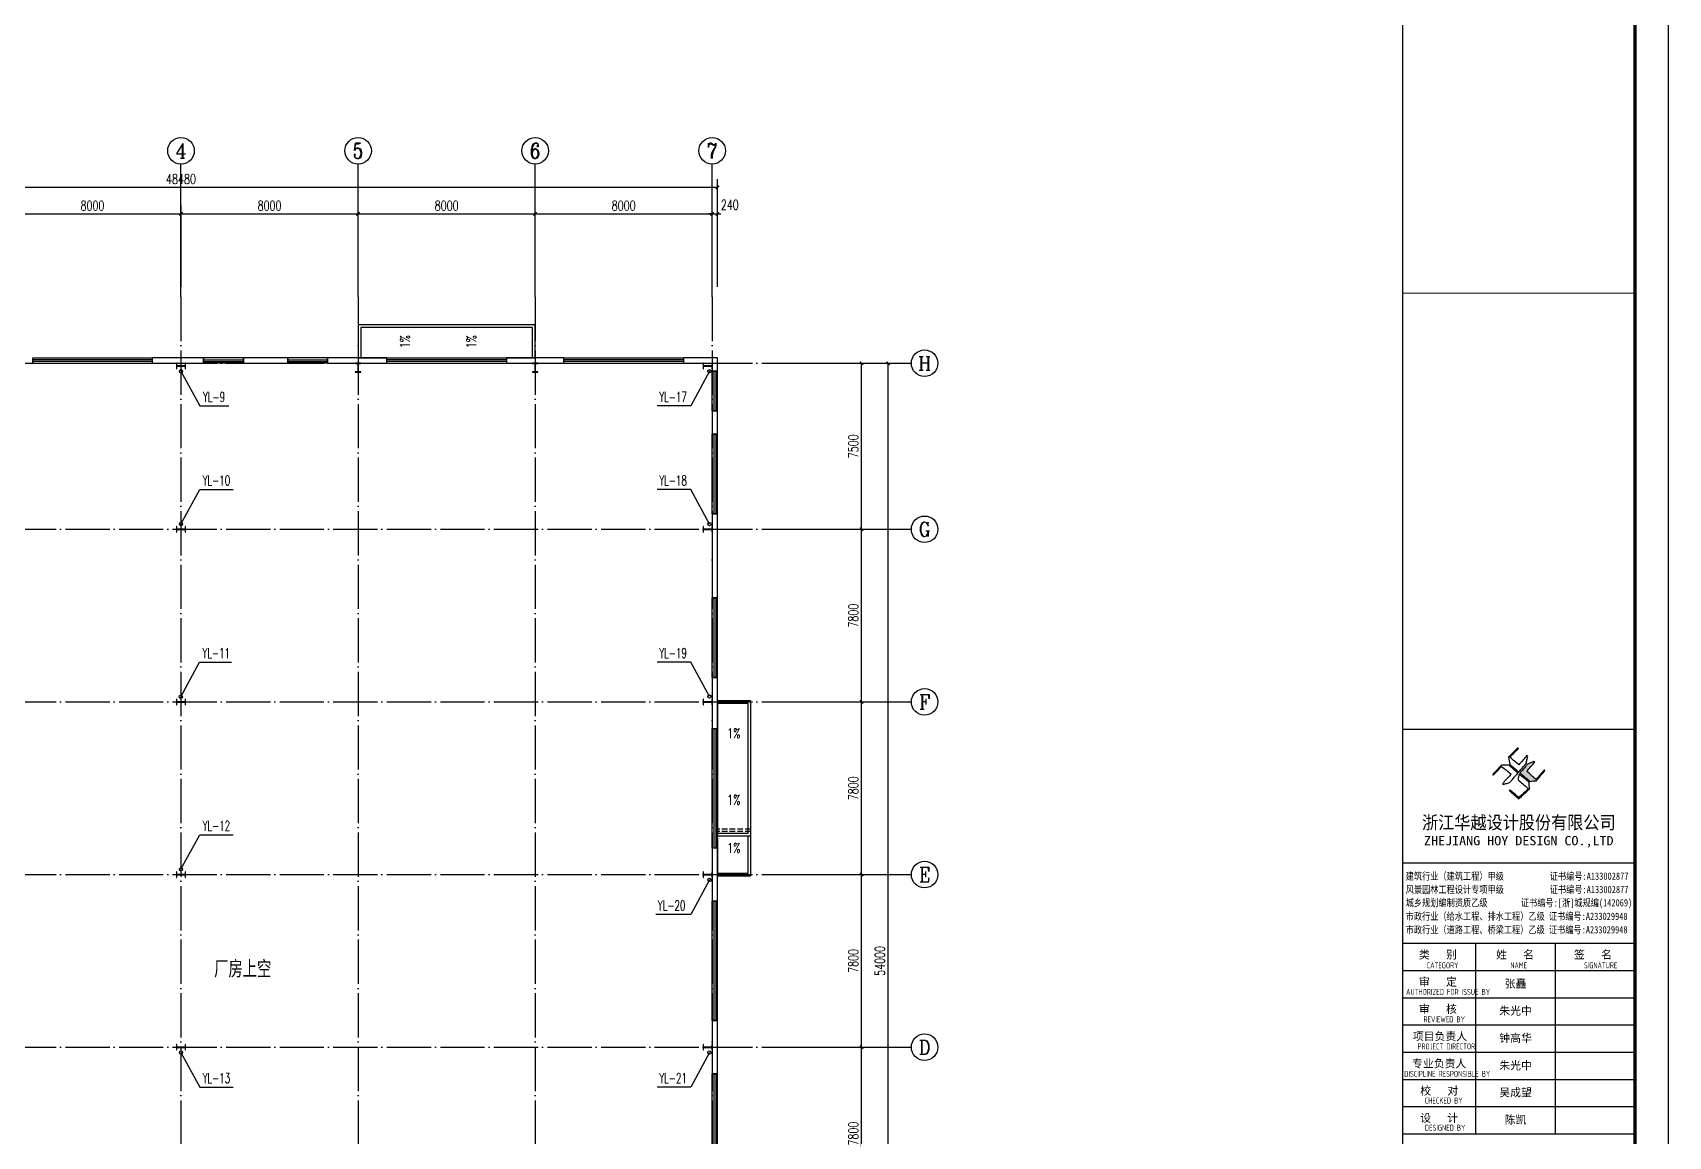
# Model space of a CAD drawing. Header units: millimetres. Extents: x 3804182 to 7463862, y 18008854 to 19247705.
# Drawn here: x 4734272 to 4808172, y 18876883 to 18926740 of the extents above; entities that cross this region are included whole.
import ezdxf
from ezdxf.enums import TextEntityAlignment as Align

# ---------------------------------------------------------------- set-up
doc = ezdxf.new("R2010")
doc.units = ezdxf.units.MM
doc.header["$LTSCALE"] = 1000
doc.header["$MEASUREMENT"] = 0
doc.linetypes.add('DASH', pattern=[0.35, 0.25, -0.1])
doc.linetypes.add('DOTE', pattern=[2.42, 2, -0.2, 0.02, -0.2])
doc.layers.get('Defpoints').update_dxf_attribs({"color": 1})
for name, color, linetype in [('AXIS_TEXT', 7, 'Continuous'), ('AXIS_外部', 171, 'Continuous'), ('COLUMN', 2, 'Continuous'), ('DIM_SYMB', 165, 'Continuous'), ('DIM_雨水', 3, 'Continuous'), ('DOTE', 250, 'DOTE'), ('PUB_TEXT', 7, 'Continuous'), ('PUB_TITLE', 4, 'Continuous'), ('TK', 4, 'Continuous'), ('TWT_TEXT', 7, 'Continuous'), ('VPIPE-雨水', 4, 'Continuous'), ('WALL-PARAPET', 6, 'Continuous'), ('WINDOW', 140, 'Continuous')]:
    doc.layers.add(name, color=color, linetype=linetype)
doc.styles.add('-宋体', font='', dxfattribs={"width": 0.8})
doc.styles.add('_TCH_AXIS', font='COMPLEX', dxfattribs={"bigfont": 'GBCBIG'})
doc.styles.add('_TCH_DIM', font='SIMPLEX', dxfattribs={"bigfont": 'GBCBIG'})
doc.styles.add('_TCH_DIM_T3', font='SIMPLEX', dxfattribs={"width": 0.705882, "bigfont": 'GBCBIG'})
doc.styles.add('_TWT_SERIAL', font='COMPLEX', dxfattribs={"width": 0.8, "height": 3, "bigfont": 'HZTXT'})
doc.styles.add('COMPLEX', font='COMPLEX')
doc.styles.add('HT', font='simhei.ttf', dxfattribs={"width": 0.7})
doc.styles.add('TSSD_REIN', font='tssdeng.shx', dxfattribs={"width": 0.7, "bigfont": 'tssdchn.shx'})
doc.styles.add('图签宋体', font='', dxfattribs={"height": 300})
doc.styles.add('图签黑体', font='simhei.ttf', dxfattribs={"height": 550})
doc.styles.get('-宋体').set_extended_font_data('SimSun')
doc.styles.get('图签宋体').set_extended_font_data('NSimSun')
doc.dimstyles.new('_TCH_ARCH&&150', dxfattribs={"dimtxt": 446.25, "dimasz": 150, "dimexe": 375, "dimexo": 450, "dimgap": 150, "dimtad": 1, "dimdec": 0, "dimzin": 0, "dimdsep": 46, "dimtxsty": '_TCH_DIM_T3', "dimblk": 'ARCHTICK', "dimcen": 0.09, "dimclrt": 7, "dimazin": 2, "dimtfac": 1, "dimtdec": 0, "dimtix": 1, "dimtmove": 2, "dimatfit": 3, "dimfxl": 0, "dimtolj": 1, "dimtzin": 0, "dimarcsym": 0})

# ---------------------------------------------------------------- blocks, each defined once
blk = doc.blocks.new('A$C3ACC4A1C')
at = {"layer": 'COLUMN'}
h = blk.add_hatch(color=256, dxfattribs=at)
h.paths.add_polyline_path([(125, 400), (0, 400), (0, 388), (120, 388), (120, 200), (125, 200)])
h.paths.add_polyline_path([(250, 400), (125, 400), (125, 200), (130, 200), (130, 388), (250, 388)])
h.paths.add_polyline_path([(250, 12), (130, 12), (130, 200), (125, 200), (125, 0), (250, 0)])
h.paths.add_polyline_path([(125, 200), (120, 200), (120, 12), (0, 12), (0, 0), (125, 0)])
blk.add_lwpolyline([(0, 0), (0, 12), (120, 12), (120, 388), (0, 388), (0, 400), (250, 400), (250, 388), (130, 388), (130, 12), (250, 12), (250, 0)], close=True, dxfattribs=at)
blk = doc.blocks.new('A$C053D6479')
at = {"layer": 'PUB_TITLE'}
h = blk.add_hatch(color=256, dxfattribs=at)
h.dxf.hatch_style = 1
edge = h.paths.add_edge_path()
edge.add_spline(control_points=[(1026, 827), (1105, 920), (1188, 1008), (1266, 1102)], knot_values=[13, 13, 13, 13, 14, 14, 14, 14], degree=3, periodic=0)
edge.add_spline(control_points=[(1266, 1102), (1258, 1111), (1249, 1119), (1239, 1116)], knot_values=[12, 12, 12, 12, 13, 13, 13, 13], degree=3, periodic=0)
edge.add_spline(control_points=[(1239, 1116), (1210, 1107), (1179, 1092), (1144, 1077)], knot_values=[11, 11, 11, 11, 12, 12, 12, 12], degree=3, periodic=0)
edge.add_spline(control_points=[(1144, 1077), (1109, 1063), (1069, 1053), (1047, 1038)], knot_values=[10, 10, 10, 10, 11, 11, 11, 11], degree=3, periodic=0)
edge.add_spline(control_points=[(1047, 1038), (1028, 1026), (1007, 992), (991, 972)], knot_values=[9, 9, 9, 9, 10, 10, 10, 10], degree=3, periodic=0)
edge.add_spline(control_points=[(991, 972), (942, 913), (899, 868), (849, 810)], knot_values=[8, 8, 8, 8, 9, 9, 9, 9], degree=3, periodic=0)
edge.add_spline(control_points=[(849, 810), (842, 801), (822, 776), (822, 775)], knot_values=[7, 7, 7, 7, 8, 8, 8, 8], degree=3, periodic=0)
edge.add_spline(control_points=[(822, 775), (823, 771), (848, 752), (859, 744)], knot_values=[6, 6, 6, 6, 7, 7, 7, 7], degree=3, periodic=0)
edge.add_spline(control_points=[(859, 744), (949, 670), (1035, 592), (1122, 521)], knot_values=[5, 5, 5, 5, 6, 6, 6, 6], degree=3, periodic=0)
edge.add_spline(control_points=[(1122, 521), (1153, 527), (1185, 530), (1217, 533)], knot_values=[4, 4, 4, 4, 5, 5, 5, 5], degree=3, periodic=0)
edge.add_spline(control_points=[(1217, 533), (1246, 535), (1293, 532), (1316, 542)], knot_values=[3, 3, 3, 3, 4, 4, 4, 4], degree=3, periodic=0)
edge.add_spline(control_points=[(1316, 542), (1327, 547), (1338, 565), (1349, 579)], knot_values=[2, 2, 2, 2, 3, 3, 3, 3], degree=3, periodic=0)
edge.add_spline(control_points=[(1349, 579), (1423, 670), (1507, 759), (1572, 848)], knot_values=[1, 1, 1, 1, 2, 2, 2, 2], degree=3, periodic=0)
edge.add_spline(control_points=[(1572, 848), (1564, 852), (1561, 861), (1551, 862)], knot_values=[0, 0, 0, 0, 1, 1, 1, 1], degree=3, periodic=0)
edge.add_spline(control_points=[(1551, 862), (1469, 769), (1393, 671), (1310, 579)], knot_values=[15, 15, 15, 15, 16, 16, 16, 16], degree=3, periodic=0)
edge.add_spline(control_points=[(1310, 579), (1216, 662), (1118, 742), (1026, 827)], knot_values=[14, 14, 14, 14, 15, 15, 15, 15], degree=3, periodic=0)
at = {"layer": 'TK'}
for points, knots in [([(1031, 1298), (1066, 1286), (1054, 1262), (1045, 1224), (1036, 1188), (1031, 1158), (1024, 1121), (1020, 1104), (1017, 1085), (1012, 1071), (1004, 1052), (976, 1026), (956, 1003), (906, 946), (866, 899), (814, 839), (806, 829), (789, 806), (787, 806), (777, 804), (728, 856), (719, 864), (651, 922), (580, 978), (514, 1036), (509, 1106), (488, 1176), (479, 1247), (570, 1343), (663, 1436), (758, 1526), (764, 1523), (768, 1518), (774, 1515), (693, 1422), (599, 1343), (520, 1249), (607, 1171), (698, 1096), (789, 1021), (874, 1109), (950, 1206), (1031, 1298)], [0, 0, 0, 0, 1, 1, 1, 2, 2, 2, 3, 3, 3, 4, 4, 4, 5, 5, 5, 6, 6, 6, 7, 7, 7, 8, 8, 8, 9, 9, 9, 10, 10, 10, 11, 11, 11, 12, 12, 12, 13, 13, 13, 14, 14, 14, 14]), ([(555, 949), (624, 891), (699, 833), (760, 773), (689, 691), (614, 604), (539, 517), (529, 505), (516, 487), (506, 482), (492, 475), (469, 472), (452, 467), (416, 456), (383, 448), (342, 438), (323, 433), (297, 422), (293, 440), (291, 452), (313, 470), (322, 480), (400, 566), (477, 652), (553, 736), (460, 815), (366, 894), (270, 970), (183, 883), (101, 791), (16, 703), (-18, 714), (9, 735), (28, 755), (103, 838), (192, 930), (266, 1005), (319, 1009), (387, 1005), (442, 1007), (456, 1008), (472, 1011), (485, 1007), (507, 1000), (534, 967), (555, 949)], [0, 0, 0, 0, 1, 1, 1, 2, 2, 2, 3, 3, 3, 4, 4, 4, 5, 5, 5, 6, 6, 6, 7, 7, 7, 8, 8, 8, 9, 9, 9, 10, 10, 10, 11, 11, 11, 12, 12, 12, 13, 13, 13, 14, 14, 14, 15, 15, 15, 15]), ([(1551, 862), (1561, 861), (1564, 852), (1572, 848), (1507, 759), (1423, 670), (1349, 579), (1338, 565), (1327, 547), (1316, 542), (1293, 532), (1246, 535), (1217, 533), (1185, 530), (1153, 527), (1122, 521), (1035, 592), (949, 670), (859, 744), (848, 752), (823, 771), (822, 775), (822, 776), (842, 801), (849, 810), (899, 868), (942, 913), (991, 972), (1007, 992), (1028, 1026), (1047, 1038), (1069, 1053), (1109, 1063), (1144, 1077), (1179, 1092), (1210, 1107), (1239, 1116), (1249, 1119), (1258, 1111), (1266, 1102), (1188, 1008), (1105, 920), (1026, 827), (1118, 742), (1216, 662), (1310, 579), (1393, 671), (1469, 769), (1551, 862)], [0, 0, 0, 0, 1, 1, 1, 2, 2, 2, 3, 3, 3, 4, 4, 4, 5, 5, 5, 6, 6, 6, 7, 7, 7, 8, 8, 8, 9, 9, 9, 10, 10, 10, 11, 11, 11, 12, 12, 12, 13, 13, 13, 14, 14, 14, 15, 15, 15, 16, 16, 16, 16]), ([(1097, 490), (1100, 425), (1106, 361), (1107, 294), (1018, 207), (925, 121), (830, 33), (818, 21), (800, 0), (787, 0), (768, -1), (725, 49), (712, 60), (662, 103), (616, 143), (568, 186), (545, 207), (518, 224), (499, 250), (501, 259), (511, 261), (516, 267), (609, 192), (696, 111), (785, 33), (883, 118), (977, 208), (1070, 298), (992, 373), (892, 456), (803, 534), (791, 544), (768, 561), (766, 569), (761, 588), (776, 634), (780, 655), (785, 690), (788, 721), (795, 746), (897, 661), (998, 576), (1097, 490)], [0, 0, 0, 0, 1, 1, 1, 2, 2, 2, 3, 3, 3, 4, 4, 4, 5, 5, 5, 6, 6, 6, 7, 7, 7, 8, 8, 8, 9, 9, 9, 10, 10, 10, 11, 11, 11, 12, 12, 12, 13, 13, 13, 14, 14, 14, 14])]:
    blk.add_open_spline(points, degree=3, knots=knots, dxfattribs=at)
blk = doc.blocks.new('GeYuanFrame_63378753', base_point=(20.09, 4.53))
at = {"layer": 'PUB_TITLE'}
for points in [[(803.09, 235.33), (803.09, 292.73)], [(827.09, 235.33), (827.09, 292.73)]]:
    blk.add_lwpolyline(points, dxfattribs=at)
at = {"layer": 'TK'}
for p, q in [((781.09, 316.93), (851.09, 316.93)), ((781.09, 284.53), (851.09, 284.53)), ((781.09, 276.33), (851.09, 276.33)), ((781.09, 268.13), (851.09, 268.13)), ((781.09, 259.93), (851.09, 259.93)), ((781.09, 251.73), (851.09, 251.73)), ((781.09, 243.53), (851.09, 243.53)), ((781.09, 235.33), (851.09, 235.33)), ((781.09, 235.33), (851.09, 235.33))]:
    blk.add_line(p, q, dxfattribs=at)
blk.add_lwpolyline([(20.09, 4.53), (20.09, 598.53), (861.09, 598.53), (861.09, 4.53)], close=True, dxfattribs=at)
at = {"layer": 'TK', "const_width": 1}
blk.add_lwpolyline([(45.09, 588.53), (851.09, 588.53), (851.09, 14.53), (45.09, 14.53)], close=True, dxfattribs=at)
at = {"layer": 'TK'}
for points, const_width in [([(781.09, 588.53), (781.09, 14.53)], 0.4), ([(781.09, 488.5), (851.09, 488.5)], 0.35), ([(781.09, 357.14), (851.09, 357.14)], 0.35), ([(781.09, 292.73), (851.09, 292.73)], 0.35), ([(781.09, 292.73), (851.09, 292.73)], 0.35), ([(781.09, 235.33), (851.09, 235.33)], 0.35)]:
    blk.add_lwpolyline(points, dxfattribs=dict(at, const_width=const_width))
for points in [[(781.09, 292.73), (851.09, 292.73)], [(781.09, 235.33), (851.09, 235.33)]]:
    blk.add_lwpolyline(points, dxfattribs=at)
at = {"layer": 'PUB_TITLE', "xscale": 0.01000000000021828, "yscale": 0.01000000000021828, "zscale": 0.01}
blk.add_blockref('A$C053D6479', (808.19, 336.27), dxfattribs=at)
at = {"layer": 'TK'}
for s, height, style, width, p in [('浙江华越设计股份有限公司', 3.96, 'HT', 0.9, (816.07, 329.16)), ('ZHEJIANG HOY DESIGN CO.,LTD', 2.8, '图签黑体', 1.11, (816.06, 323.29))]:
    blk.add_text(s, height=height, dxfattribs=dict(at, style=style, width=width)).set_placement(p, align=Align.MIDDLE)
for s, height, style, width, p in [('建筑行业（建筑工程）甲级           证书编号:A133002877', 2.2, '-宋体', 0.8, (782, 311.83)), ('风景园林工程设计专项甲级           证书编号:A133002877', 2.2, '-宋体', 0.8, (782, 307.81)), ('城乡规划编制资质乙级        证书编号:[浙]城规编(142069)', 2.2, '-宋体', 0.8, (782, 303.82)), ('市政行业（给水工程、排水工程）乙级 证书编号:A233029948', 2.2, '-宋体', 0.8, (782, 299.74)), ('市政行业（道路工程、桥梁工程）乙级 证书编号:A233029948', 2.2, '-宋体', 0.8, (782, 295.69)), ('CATEGORY', 1.8, 'TSSD_REIN', 0.7, (788.32, 285.17)), ('NAME', 1.8, 'TSSD_REIN', 0.7, (813.51, 285.17)), ('SIGNATURE', 1.8, 'TSSD_REIN', 0.7, (835.66, 285.17)), ('AUTHORIZED FOR ISSUE BY', 1.8, 'TSSD_REIN', 0.7, (782.12, 277.17)), ('REVIEWED BY', 1.8, 'TSSD_REIN', 0.7, (787.36, 268.91)), ('PROJECT DIRECTOR', 1.8, 'TSSD_REIN', 0.7, (785.55, 260.74)), ('DISCIPLINE RESPONSIBLE BY', 1.8, 'TSSD_REIN', 0.7, (781.57, 252.48)), ('CHECKED BY', 1.8, 'TSSD_REIN', 0.7, (787.75, 244.44)), ('DESIGNED BY', 1.8, 'TSSD_REIN', 0.7, (787.76, 236.27))]:
    blk.add_text(s, height=height, dxfattribs=dict(at, style=style, width=width)).set_placement(p)
at = {"layer": 'TK', "style": '图签宋体'}
for s, p in [('类   别', (785.97, 288.09)), ('姓   名', (809.2, 288.09)), ('签   名', (832.68, 288.09)), ('审   定', (785.97, 279.89)), ('审   核', (785.97, 271.69)), ('项目负责人', (784.13, 263.49)), ('专业负责人', (783.89, 255.29)), ('校   对', (786.38, 247.09)), ('设   计', (786.36, 238.89))]:
    blk.add_text(s, height=2.4, dxfattribs=at).set_placement(p)
at = {"layer": 'TK', "char_height": 2.4, "width": 24, "attachment_point": 5, "style": '图签宋体'}
for s, insert in [('张矗', (815.09, 280.4)), ('朱光中', (815.09, 272.23)), ('钟高华', (815.09, 264.03)), ('朱光中', (815.09, 255.76)), ('吴成望', (815.09, 247.63)), ('陈凯', (815.09, 239.43))]:
    blk.add_mtext(s, dxfattribs=dict(at, insert=insert))
blk = doc.blocks.new('_ArchTick')
at = {"color": 0, "linetype": 'ByBlock', "const_width": 0.4}
blk.add_lwpolyline([(-0.5, -0.5), (0.5, 0.5)], dxfattribs=at)
blk = doc.blocks.new('*D116')
at = {"layer": 'AXIS_外部', "color": 0, "lineweight": -2}
for p, q in [((4732972, 18915256), (4732972, 18918931)), ((4732972, 18918556), (4740972, 18918556)), ((4740972, 18915256), (4740972, 18918931))]:
    blk.add_line(p, q, dxfattribs=at)
at = {"layer": 'Defpoints', "color": 0}
for p in [(4740972, 18918556), (4732972, 18914806), (4740972, 18914806)]:
    blk.add_point(p, dxfattribs=at)
at = {"layer": 'AXIS_外部', "color": 0, "lineweight": -2, "xscale": 150, "yscale": 150, "zscale": 150, "rotation": 180}
blk.add_blockref('_ArchTick', (4732972, 18918556), dxfattribs=at)
at = {"layer": 'AXIS_外部', "color": 0, "lineweight": -2, "xscale": 150, "yscale": 150, "zscale": 150}
blk.add_blockref('_ArchTick', (4740972, 18918556), dxfattribs=at)
at = {"layer": 'AXIS_外部', "color": 7, "insert": (4736972, 18918929), "char_height": 446.2, "attachment_point": 5, "style": '_TCH_DIM_T3'}
blk.add_mtext('\\A1;8000', dxfattribs=at)
blk = doc.blocks.new('*D117')
at = {"layer": 'AXIS_外部', "color": 0, "lineweight": -2}
for p, q in [((4740972, 18915256), (4740972, 18918931)), ((4740972, 18918556), (4748972, 18918556)), ((4748972, 18915256), (4748972, 18918931))]:
    blk.add_line(p, q, dxfattribs=at)
at = {"layer": 'Defpoints', "color": 0}
for p in [(4748972, 18918556), (4740972, 18914806), (4748972, 18914806)]:
    blk.add_point(p, dxfattribs=at)
at = {"layer": 'AXIS_外部', "color": 0, "lineweight": -2, "xscale": 150, "yscale": 150, "zscale": 150, "rotation": 180}
blk.add_blockref('_ArchTick', (4740972, 18918556), dxfattribs=at)
at = {"layer": 'AXIS_外部', "color": 0, "lineweight": -2, "xscale": 150, "yscale": 150, "zscale": 150}
blk.add_blockref('_ArchTick', (4748972, 18918556), dxfattribs=at)
at = {"layer": 'AXIS_外部', "color": 7, "insert": (4744972, 18918929), "char_height": 446.2, "attachment_point": 5, "style": '_TCH_DIM_T3'}
blk.add_mtext('\\A1;8000', dxfattribs=at)
blk = doc.blocks.new('*D118')
at = {"layer": 'AXIS_外部', "color": 0, "lineweight": -2}
for p, q in [((4748972, 18915256), (4748972, 18918931)), ((4748972, 18918556), (4756972, 18918556)), ((4756972, 18915256), (4756972, 18918931))]:
    blk.add_line(p, q, dxfattribs=at)
at = {"layer": 'Defpoints', "color": 0}
for p in [(4756972, 18918556), (4748972, 18914806), (4756972, 18914806)]:
    blk.add_point(p, dxfattribs=at)
at = {"layer": 'AXIS_外部', "color": 0, "lineweight": -2, "xscale": 150, "yscale": 150, "zscale": 150, "rotation": 180}
blk.add_blockref('_ArchTick', (4748972, 18918556), dxfattribs=at)
at = {"layer": 'AXIS_外部', "color": 0, "lineweight": -2, "xscale": 150, "yscale": 150, "zscale": 150}
blk.add_blockref('_ArchTick', (4756972, 18918556), dxfattribs=at)
at = {"layer": 'AXIS_外部', "color": 7, "insert": (4752972, 18918929), "char_height": 446.2, "attachment_point": 5, "style": '_TCH_DIM_T3'}
blk.add_mtext('\\A1;8000', dxfattribs=at)
blk = doc.blocks.new('*D119')
at = {"layer": 'AXIS_外部', "color": 0, "lineweight": -2}
for p, q in [((4756972, 18915256), (4756972, 18918931)), ((4756972, 18918556), (4764972, 18918556)), ((4764972, 18915256), (4764972, 18918931))]:
    blk.add_line(p, q, dxfattribs=at)
at = {"layer": 'Defpoints', "color": 0}
for p in [(4764972, 18918556), (4756972, 18914806), (4764972, 18914806)]:
    blk.add_point(p, dxfattribs=at)
at = {"layer": 'AXIS_外部', "color": 0, "lineweight": -2, "xscale": 150, "yscale": 150, "zscale": 150, "rotation": 180}
blk.add_blockref('_ArchTick', (4756972, 18918556), dxfattribs=at)
at = {"layer": 'AXIS_外部', "color": 0, "lineweight": -2, "xscale": 150, "yscale": 150, "zscale": 150}
blk.add_blockref('_ArchTick', (4764972, 18918556), dxfattribs=at)
at = {"layer": 'AXIS_外部', "color": 7, "insert": (4760972, 18918929), "char_height": 446.2, "attachment_point": 5, "style": '_TCH_DIM_T3'}
blk.add_mtext('\\A1;8000', dxfattribs=at)
blk = doc.blocks.new('*D120')
at = {"layer": 'AXIS_外部', "color": 0, "lineweight": -2}
for p, q in [((4764972, 18918556), (4764822, 18918556)), ((4764972, 18915256), (4764972, 18918931)), ((4764972, 18918556), (4765212, 18918556)), ((4765212, 18915256), (4765212, 18918931)), ((4765212, 18918556), (4765362, 18918556))]:
    blk.add_line(p, q, dxfattribs=at)
at = {"layer": 'Defpoints', "color": 0}
for p in [(4765212, 18918556), (4764972, 18914806), (4765212, 18914806)]:
    blk.add_point(p, dxfattribs=at)
at = {"layer": 'AXIS_外部', "color": 0, "lineweight": -2, "xscale": 150, "yscale": 150, "zscale": 150}
blk.add_blockref('_ArchTick', (4764972, 18918556), dxfattribs=at)
at = {"layer": 'AXIS_外部', "color": 0, "lineweight": -2, "xscale": 150, "yscale": 150, "zscale": 150, "rotation": 180}
blk.add_blockref('_ArchTick', (4765212, 18918556), dxfattribs=at)
at = {"layer": 'AXIS_外部', "color": 7, "insert": (4765767, 18918969), "char_height": 446.2, "attachment_point": 5, "style": '_TCH_DIM_T3'}
blk.add_mtext('\\A1;240', dxfattribs=at)
blk = doc.blocks.new('*D121')
at = {"layer": 'AXIS_外部', "color": 0, "lineweight": -2}
for p, q in [((4716732, 18915256), (4716732, 18920131)), ((4765212, 18915256), (4765212, 18920131)), ((4716732, 18919756), (4765212, 18919756))]:
    blk.add_line(p, q, dxfattribs=at)
at = {"layer": 'Defpoints', "color": 0}
for p in [(4765212, 18919756), (4716732, 18914806), (4765212, 18914806)]:
    blk.add_point(p, dxfattribs=at)
at = {"layer": 'AXIS_外部', "color": 0, "lineweight": -2, "xscale": 150, "yscale": 150, "zscale": 150, "rotation": 180}
blk.add_blockref('_ArchTick', (4716732, 18919756), dxfattribs=at)
at = {"layer": 'AXIS_外部', "color": 0, "lineweight": -2, "xscale": 150, "yscale": 150, "zscale": 150}
blk.add_blockref('_ArchTick', (4765212, 18919756), dxfattribs=at)
at = {"layer": 'AXIS_外部', "color": 7, "insert": (4740972, 18920129), "char_height": 446.2, "attachment_point": 5, "style": '_TCH_DIM_T3'}
blk.add_mtext('\\A1;48480', dxfattribs=at)
blk = doc.blocks.new('*D124')
at = {"layer": 'AXIS_外部', "color": 0, "lineweight": -2}
for p, q in [((4768422, 18880906), (4772097, 18880906)), ((4771722, 18873106), (4771722, 18880906)), ((4768422, 18873106), (4772097, 18873106))]:
    blk.add_line(p, q, dxfattribs=at)
at = {"layer": 'Defpoints', "color": 0}
for p in [(4767972, 18880906), (4771722, 18880906), (4767972, 18873106)]:
    blk.add_point(p, dxfattribs=at)
at = {"layer": 'AXIS_外部', "color": 0, "lineweight": -2, "xscale": 150, "yscale": 150, "zscale": 150}
for p, rotation in [((4771722, 18880906), 90), ((4771722, 18873106), 270)]:
    blk.add_blockref('_ArchTick', p, dxfattribs=dict(at, rotation=rotation))
at = {"layer": 'AXIS_外部', "color": 7, "insert": (4771348, 18877006), "char_height": 446.2, "attachment_point": 5, "rotation": 90, "style": '_TCH_DIM_T3'}
blk.add_mtext('\\A1;7800', dxfattribs=at)
blk = doc.blocks.new('*D125')
at = {"layer": 'AXIS_外部', "color": 0, "lineweight": -2}
for p, q in [((4768422, 18888706), (4772097, 18888706)), ((4771722, 18880906), (4771722, 18888706)), ((4768422, 18880906), (4772097, 18880906))]:
    blk.add_line(p, q, dxfattribs=at)
at = {"layer": 'Defpoints', "color": 0}
for p in [(4767972, 18888706), (4771722, 18888706), (4767972, 18880906)]:
    blk.add_point(p, dxfattribs=at)
at = {"layer": 'AXIS_外部', "color": 0, "lineweight": -2, "xscale": 150, "yscale": 150, "zscale": 150}
for p, rotation in [((4771722, 18888706), 90), ((4771722, 18880906), 270)]:
    blk.add_blockref('_ArchTick', p, dxfattribs=dict(at, rotation=rotation))
at = {"layer": 'AXIS_外部', "color": 7, "insert": (4771348, 18884806), "char_height": 446.2, "attachment_point": 5, "rotation": 90, "style": '_TCH_DIM_T3'}
blk.add_mtext('\\A1;7800', dxfattribs=at)
blk = doc.blocks.new('*D126')
at = {"layer": 'AXIS_外部', "color": 0, "lineweight": -2}
for p, q in [((4768422, 18896506), (4772097, 18896506)), ((4771722, 18888706), (4771722, 18896506)), ((4768422, 18888706), (4772097, 18888706))]:
    blk.add_line(p, q, dxfattribs=at)
at = {"layer": 'Defpoints', "color": 0}
for p in [(4767972, 18896506), (4771722, 18896506), (4767972, 18888706)]:
    blk.add_point(p, dxfattribs=at)
at = {"layer": 'AXIS_外部', "color": 0, "lineweight": -2, "xscale": 150, "yscale": 150, "zscale": 150}
for p, rotation in [((4771722, 18896506), 90), ((4771722, 18888706), 270)]:
    blk.add_blockref('_ArchTick', p, dxfattribs=dict(at, rotation=rotation))
at = {"layer": 'AXIS_外部', "color": 7, "insert": (4771348, 18892606), "char_height": 446.2, "attachment_point": 5, "rotation": 90, "style": '_TCH_DIM_T3'}
blk.add_mtext('\\A1;7800', dxfattribs=at)
blk = doc.blocks.new('*D127')
at = {"layer": 'AXIS_外部', "color": 0, "lineweight": -2}
for p, q in [((4768422, 18904306), (4772097, 18904306)), ((4771722, 18896506), (4771722, 18904306)), ((4768422, 18896506), (4772097, 18896506))]:
    blk.add_line(p, q, dxfattribs=at)
at = {"layer": 'Defpoints', "color": 0}
for p in [(4767972, 18904306), (4771722, 18904306), (4767972, 18896506)]:
    blk.add_point(p, dxfattribs=at)
at = {"layer": 'AXIS_外部', "color": 0, "lineweight": -2, "xscale": 150, "yscale": 150, "zscale": 150}
for p, rotation in [((4771722, 18904306), 90), ((4771722, 18896506), 270)]:
    blk.add_blockref('_ArchTick', p, dxfattribs=dict(at, rotation=rotation))
at = {"layer": 'AXIS_外部', "color": 7, "insert": (4771348, 18900406), "char_height": 446.2, "attachment_point": 5, "rotation": 90, "style": '_TCH_DIM_T3'}
blk.add_mtext('\\A1;7800', dxfattribs=at)
blk = doc.blocks.new('*D128')
at = {"layer": 'AXIS_外部', "color": 0, "lineweight": -2}
for p, q in [((4768422, 18911806), (4772097, 18911806)), ((4771722, 18904306), (4771722, 18911806)), ((4768422, 18904306), (4772097, 18904306))]:
    blk.add_line(p, q, dxfattribs=at)
at = {"layer": 'Defpoints', "color": 0}
for p in [(4767972, 18911806), (4771722, 18911806), (4767972, 18904306)]:
    blk.add_point(p, dxfattribs=at)
at = {"layer": 'AXIS_外部', "color": 0, "lineweight": -2, "xscale": 150, "yscale": 150, "zscale": 150}
for p, rotation in [((4771722, 18911806), 90), ((4771722, 18904306), 270)]:
    blk.add_blockref('_ArchTick', p, dxfattribs=dict(at, rotation=rotation))
at = {"layer": 'AXIS_外部', "color": 7, "insert": (4771348, 18908056), "char_height": 446.2, "attachment_point": 5, "rotation": 90, "style": '_TCH_DIM_T3'}
blk.add_mtext('\\A1;7500', dxfattribs=at)
blk = doc.blocks.new('*D129')
at = {"layer": 'AXIS_外部', "color": 0, "lineweight": -2}
for p, q in [((4768422, 18911806), (4773297, 18911806)), ((4772922, 18857806), (4772922, 18911806)), ((4768422, 18857806), (4773297, 18857806))]:
    blk.add_line(p, q, dxfattribs=at)
at = {"layer": 'Defpoints', "color": 0}
for p in [(4767972, 18911806), (4772922, 18911806), (4767972, 18857806)]:
    blk.add_point(p, dxfattribs=at)
at = {"layer": 'AXIS_外部', "color": 0, "lineweight": -2, "xscale": 150, "yscale": 150, "zscale": 150}
for p, rotation in [((4772922, 18911806), 90), ((4772922, 18857806), 270)]:
    blk.add_blockref('_ArchTick', p, dxfattribs=dict(at, rotation=rotation))
at = {"layer": 'AXIS_外部', "color": 7, "insert": (4772548, 18884806), "char_height": 446.2, "attachment_point": 5, "rotation": 90, "style": '_TCH_DIM_T3'}
blk.add_mtext('\\A1;54000', dxfattribs=at)
blk = doc.blocks.new('_AXISO')
blk.add_circle((0, 0), 0.5)
at = {"layer": 'AXIS_TEXT', "style": 'COMPLEX', "width": 1.041667}
blk.add_attdef('A', text='', height=0.56, dxfattribs=at).set_placement((-0.25, -0.28), (0.25, -0.28), align=Align.FIT)
blk = doc.blocks.new('$WINLIB2D$00000001')
for p, q in [((-0.5, 0.5), (0.5, 0.5)), ((-0.5, 0.5), (-0.5, -0.5)), ((0.5, -0.5), (0.5, 0.5)), ((0.5, 0.167), (-0.5, 0.167)), ((0.5, -0.167), (-0.5, -0.167)), ((-0.5, -0.5), (0.5, -0.5))]:
    blk.add_line(p, q)

msp = doc.modelspace()

# ---------------------------------------------------------------- linework, layer by layer
at = {"layer": 'AXIS_外部'}
for p, q in [((4740971.6, 18914806.2), (4740971.6, 18920806.2)), ((4748971.6, 18914806.2), (4748971.6, 18920806.2)), ((4756971.6, 18914806.2), (4756971.6, 18920806.2)), ((4764971.6, 18914806.2), (4764971.6, 18920806.2)), ((4767971.6, 18911806.2), (4773971.6, 18911806.2)), ((4767971.6, 18904306.2), (4773971.6, 18904306.2)), ((4767971.6, 18896506.2), (4773971.6, 18896506.2)), ((4767971.6, 18888706.2), (4773971.6, 18888706.2)), ((4767971.6, 18880906.2), (4773971.6, 18880906.2))]:
    msp.add_line(p, q, dxfattribs=at)
at = {"layer": 'DIM_SYMB'}
for points in [[(4751471.6, 18912140.9, 0, 0, 0), (4751471.6, 18912887.1, 120, 0, 0), (4751471.6, 18913337.1, 0, 0, 0)], [(4754471.6, 18912140.9, 0, 0, 0), (4754471.6, 18912887.1, 120, 0, 0), (4754471.6, 18913337.1, 0, 0, 0)], [(4765306.3, 18894705.9, 0, 0, 0), (4766052.5, 18894705.9, 120, 0, 0), (4766502.5, 18894705.9, 0, 0, 0)], [(4765306.3, 18891705.9, 0, 0, 0), (4766052.5, 18891705.9, 120, 0, 0), (4766502.5, 18891705.9, 0, 0, 0)], [(4765306.3, 18889527.6, 0, 0, 0), (4766052.5, 18889527.6, 120, 0, 0), (4766502.5, 18889527.6, 0, 0, 0)]]:
    msp.add_lwpolyline(points, format="xyseb", dxfattribs=at)
at = {"layer": 'DIM_雨水'}
for p, q in [((4740971.6, 18911443), (4741816, 18909879.2)), ((4764844.4, 18911443), (4763999.9, 18909879.2)), ((4741816, 18909879.2), (4743135.3, 18909879.2)), ((4763999.9, 18909879.2), (4762490.4, 18909879.2)), ((4740971.6, 18904544.4), (4741816, 18906108.1)), ((4741816, 18906108.1), (4743325.6, 18906108.1)), ((4763999.9, 18906108.1), (4762490.4, 18906108.1)), ((4764844.4, 18904544.4), (4763999.9, 18906108.1)), ((4740959.6, 18896739.4), (4741804, 18898303.1)), ((4741804, 18898303.1), (4743249.3, 18898303.1)), ((4763999.9, 18898308.1), (4762490.4, 18898308.1)), ((4764844.4, 18896744.4), (4763999.9, 18898308.1)), ((4740971.6, 18888944.4), (4741816, 18890508.1)), ((4741816, 18890508.1), (4743325.6, 18890508.1)), ((4764844.4, 18888468), (4763999.9, 18886904.2)), ((4763999.9, 18886904.2), (4762425.5, 18886904.2)), ((4740971.6, 18880668), (4741816, 18879104.2)), ((4764844.4, 18880668), (4763999.9, 18879104.2)), ((4741816, 18879104.2), (4743325.6, 18879104.2)), ((4763999.9, 18879104.2), (4762490.4, 18879104.2))]:
    msp.add_line(p, q, dxfattribs=at)
at = {"layer": 'DOTE'}
for p, q in [((4740971.6, 18914806.2), (4740971.6, 18854806.2)), ((4748971.6, 18914806.2), (4748971.6, 18854806.2)), ((4756971.6, 18914806.2), (4756971.6, 18854806.2)), ((4764971.6, 18914806.2), (4764971.6, 18854806.2)), ((4713971.6, 18911806.2), (4767971.6, 18911806.2)), ((4713971.6, 18904306.2), (4770344.5, 18904306.2)), ((4713971.6, 18896506.2), (4770344.5, 18896506.2)), ((4713971.6, 18888706.2), (4770344.5, 18888706.2)), ((4713971.6, 18880906.2), (4770344.5, 18880906.2))]:
    msp.add_line(p, q, dxfattribs=at)
at = {"layer": 'VPIPE-雨水', "linetype": 'Continuous'}
for centre in [(4740971.6, 18911443), (4764844.4, 18911443), (4740971.6, 18904544.4), (4764844.4, 18904544.4), (4740959.6, 18896739.4), (4764844.4, 18896744.4), (4740971.6, 18888944.4), (4764844.4, 18888468), (4740971.6, 18880668), (4764844.4, 18880668)]:
    msp.add_circle(centre, 75, dxfattribs=at)
at = {"layer": 'WALL-PARAPET'}
for p, q in [((4741991.6, 18912046.2), (4739671.6, 18912046.2)), ((4739671.6, 18912046.2), (4739671.6, 18911806.2)), ((4739671.6, 18911806.2), (4741991.6, 18911806.2)), ((4741991.6, 18911806.2), (4741991.6, 18912046.2)), ((4745791.6, 18912046.2), (4743791.6, 18912046.2)), ((4743791.6, 18912046.2), (4743791.6, 18911806.2)), ((4743791.6, 18911806.2), (4745791.6, 18911806.2)), ((4745791.6, 18911806.2), (4745791.6, 18912046.2)), ((4750271.6, 18912046.2), (4747591.6, 18912046.2)), ((4747591.6, 18912046.2), (4747591.6, 18911806.2)), ((4747591.6, 18911806.2), (4750271.6, 18911806.2)), ((4750271.6, 18911806.2), (4750271.6, 18912046.2)), ((4758271.6, 18912046.2), (4755671.6, 18912046.2)), ((4755671.6, 18912046.2), (4755671.6, 18911806.2)), ((4755671.6, 18911806.2), (4758271.6, 18911806.2)), ((4758271.6, 18911806.2), (4758271.6, 18912046.2)), ((4765211.6, 18912046.2), (4763671.6, 18912046.2)), ((4763671.6, 18912046.2), (4763671.6, 18911806.2)), ((4763671.6, 18911806.2), (4764971.6, 18911806.2)), ((4764971.6, 18911806.2), (4764971.6, 18911456.2)), ((4765211.6, 18911456.2), (4765211.6, 18912046.2)), ((4764971.6, 18911456.2), (4765211.6, 18911456.2)), ((4765211.6, 18909656.2), (4764971.6, 18909656.2)), ((4764971.6, 18909656.2), (4764971.6, 18908606.2)), ((4765211.6, 18908606.2), (4765211.6, 18909656.2)), ((4764971.6, 18908606.2), (4765211.6, 18908606.2)), ((4765211.6, 18905006.2), (4764971.6, 18905006.2)), ((4764971.6, 18905006.2), (4764971.6, 18901206.2)), ((4765211.6, 18901206.2), (4765211.6, 18905006.2)), ((4764971.6, 18901206.2), (4765211.6, 18901206.2)), ((4765211.6, 18897606.2), (4764971.6, 18897606.2)), ((4764971.6, 18897606.2), (4764971.6, 18895306.2)), ((4765211.6, 18895306.2), (4765211.6, 18897606.2)), ((4764971.6, 18895306.2), (4765211.6, 18895306.2)), ((4765211.6, 18889906.2), (4764971.6, 18889906.2)), ((4764971.6, 18889906.2), (4764971.6, 18887506.2)), ((4765211.6, 18887506.2), (4765211.6, 18889906.2)), ((4764971.6, 18887506.2), (4765211.6, 18887506.2)), ((4765211.6, 18882106.2), (4764971.6, 18882106.2)), ((4764971.6, 18882106.2), (4764971.6, 18879706.2)), ((4765211.6, 18879706.2), (4765211.6, 18882106.2)), ((4764971.6, 18879706.2), (4765211.6, 18879706.2))]:
    msp.add_line(p, q, dxfattribs=at)
at = {"layer": 'WINDOW', "linetype": 'DASH'}
for p, q in [((4766711.6, 18890756.2), (4765211.6, 18890756.2)), ((4766711.6, 18890656.2), (4765211.6, 18890656.2))]:
    msp.add_line(p, q, dxfattribs=at)
at = {"layer": 'WINDOW'}
for points in [[(4756971.6, 18913546.2), (4748971.6, 18913546.2), (4748971.6, 18912046.2), (4756971.6, 18912046.2)], [(4766711.6, 18890456.2), (4766711.6, 18896556.2), (4765211.6, 18896556.2), (4765211.6, 18890456.2)]]:
    msp.add_lwpolyline(points, close=True, dxfattribs=at)
for points in [[(4756851.6, 18912046.2), (4756851.6, 18913426.2), (4749091.6, 18913426.2), (4749091.6, 18912046.2)], [(4765211.6, 18890576.2), (4766591.6, 18890576.2), (4766591.6, 18896436.2), (4765211.6, 18896436.2)], [(4765211.6, 18890356.2), (4765211.6, 18888656.2), (4766711.6, 18888656.2), (4766711.6, 18890456.2)], [(4765211.6, 18888776.2), (4766591.6, 18888776.2), (4766591.6, 18890456.2)]]:
    msp.add_lwpolyline(points, dxfattribs=at)

# ---------------------------------------------------------------- block references
at = {"layer": 'AXIS_外部', "xscale": 150, "yscale": 150, "zscale": 150}
msp.add_blockref('GeYuanFrame_63378753', (4682021.6, 18842374.7), dxfattribs=at)
at = {"layer": 'AXIS_外部'}
ref = msp.add_blockref('_AXISO', (4740971.6, 18921406.2), dxfattribs=dict(at, xscale=1200, yscale=1200, zscale=1200))
ref.add_attrib('A', '4', dxfattribs={"layer": 'AXIS_TEXT', "height": 668.2, "style": '_TCH_AXIS'}).set_placement((4740717, 18921072.1), (4741226.1, 18921072.1), align=Align.FIT)
ref = msp.add_blockref('_AXISO', (4748971.6, 18921406.2), dxfattribs=dict(at, xscale=1200, yscale=1200, zscale=1200))
ref.add_attrib('A', '5', dxfattribs={"layer": 'AXIS_TEXT', "height": 698.9, "style": '_TCH_AXIS'}).set_placement((4748738.6, 18921056.7), (4749204.6, 18921056.7), align=Align.FIT)
ref = msp.add_blockref('_AXISO', (4756971.6, 18921406.2), dxfattribs=dict(at, xscale=1200, yscale=1200, zscale=1200))
ref.add_attrib('A', '6', dxfattribs={"layer": 'AXIS_TEXT', "height": 698.9, "style": '_TCH_AXIS'}).set_placement((4756738.6, 18921056.7), (4757204.6, 18921056.7), align=Align.FIT)
ref = msp.add_blockref('_AXISO', (4764971.6, 18921406.2), dxfattribs=dict(at, xscale=1200, yscale=1200, zscale=1200))
ref.add_attrib('A', '7', dxfattribs={"layer": 'AXIS_TEXT', "height": 698.9, "style": '_TCH_AXIS'}).set_placement((4764738.6, 18921056.7), (4765204.6, 18921056.7), align=Align.FIT)
ref = msp.add_blockref('_AXISO', (4774571.6, 18911806.2), dxfattribs=dict(at, xscale=1200, yscale=1200, zscale=1200))
ref.add_attrib('A', 'H', dxfattribs={"layer": 'AXIS_TEXT', "height": 608.3, "style": '_TCH_AXIS'}).set_placement((4774281.9, 18911502), (4774861.2, 18911502), align=Align.FIT)
ref = msp.add_blockref('_AXISO', (4774571.6, 18904306.2), dxfattribs=dict(at, xscale=1200, yscale=1200, zscale=1200))
ref.add_attrib('A', 'G', dxfattribs={"layer": 'AXIS_TEXT', "height": 637.8, "style": '_TCH_AXIS'}).set_placement((4774298.2, 18903987.3), (4774844.9, 18903987.3), align=Align.FIT)
ref = msp.add_blockref('_AXISO', (4774571.6, 18896506.2), dxfattribs=dict(at, xscale=1200, yscale=1200, zscale=1200))
ref.add_attrib('A', 'F', dxfattribs={"layer": 'AXIS_TEXT', "height": 668.2, "style": '_TCH_AXIS'}).set_placement((4774317, 18896172.1), (4774826.1, 18896172.1), align=Align.FIT)
ref = msp.add_blockref('_AXISO', (4774571.6, 18888706.2), dxfattribs=dict(at, xscale=1200, yscale=1200, zscale=1200))
ref.add_attrib('A', 'E', dxfattribs={"layer": 'AXIS_TEXT', "height": 668.2, "style": '_TCH_AXIS'}).set_placement((4774317, 18888372.1), (4774826.1, 18888372.1), align=Align.FIT)
ref = msp.add_blockref('_AXISO', (4774571.6, 18880906.2), dxfattribs=dict(at, xscale=1200, yscale=1200, zscale=1200))
ref.add_attrib('A', 'D', dxfattribs={"layer": 'AXIS_TEXT', "height": 652.9, "style": '_TCH_AXIS'}).set_placement((4774307.3, 18880579.7), (4774835.8, 18880579.7), align=Align.FIT)
at = {"layer": 'COLUMN', "xscale": -1, "rotation": 270}
for p in [(4740771.6, 18911556.2), (4764571.6, 18911556.2), (4740771.6, 18904181.2), (4764571.6, 18904181.2), (4740771.6, 18896381.2), (4764571.6, 18896381.2), (4740771.6, 18888581.2), (4764571.6, 18888581.2), (4740771.6, 18880781.2), (4764571.6, 18880781.2)]:
    msp.add_blockref('A$C3ACC4A1C', p, dxfattribs=at)
at = {"layer": 'COLUMN', "xscale": -1}
for p in [(4749096.6, 18911406.2), (4757096.6, 18911406.2)]:
    msp.add_blockref('A$C3ACC4A1C', p, dxfattribs=at)
at = {"layer": 'WINDOW', "yscale": -240}
for p, xscale, zscale in [((4736971.6, 18911926.2), 5400, 5400), ((4742891.6, 18911926.2), -1800, -1800), ((4746691.6, 18911926.2), -1800, -1800), ((4752971.6, 18911926.2), 5400, 5400), ((4760971.6, 18911926.2), 5400, 5400)]:
    msp.add_blockref('$WINLIB2D$00000001', p, dxfattribs=dict(at, xscale=xscale, zscale=zscale))
at = {"layer": 'WINDOW', "rotation": 90}
for p, xscale, yscale, zscale in [((4765091.6, 18910556.2), 1800, 240, 1800), ((4765091.6, 18906806.2), 3600, 240, 3600), ((4765091.6, 18899406.2), 3600, 240, 3600), ((4765091.6, 18892606.2), 5400, -240, 5400), ((4765091.6, 18884806.2), 5400, 240, 5400), ((4765091.6, 18877006.2), 5400, 240, 5400)]:
    msp.add_blockref('$WINLIB2D$00000001', p, dxfattribs=dict(at, xscale=xscale, yscale=yscale, zscale=zscale))

# ---------------------------------------------------------------- texts
at = {"layer": 'PUB_TEXT', "style": '_TCH_DIM', "width": 0.705882}
for p in [(4751314.1, 18912484), (4754314.1, 18912484)]:
    msp.add_text('1%%%', height=446.25, rotation=90, dxfattribs=at).set_placement(p)
at = {"layer": 'PUB_TEXT'}
for s, height, style, width, p in [('1%%%', 446.25, '_TCH_DIM', 0.705882, (4765649.4, 18894863.4)), ('1%%%', 446.25, '_TCH_DIM', 0.705882, (4765649.4, 18891863.4)), ('1%%%', 446.25, '_TCH_DIM', 0.705882, (4765649.4, 18889685.1)), ('厂房上空', 675.95, 'HT', 0.7, (4742471.8, 18884126.3))]:
    msp.add_text(s, height=height, dxfattribs=dict(at, style=style, width=width)).set_placement(p)
at = {"layer": 'TWT_TEXT', "style": '_TWT_SERIAL', "width": 0.64}
for s, p in [('YL-9', (4741961.9, 18910059.2)), ('YL-17', (4762580.4, 18910059.2)), ('YL-10', (4741946.4, 18906288.1)), ('YL-18', (4762580.4, 18906288.1)), ('YL-11', (4741938.8, 18898483.1)), ('YL-19', (4762580.4, 18898488.1)), ('YL-12', (4741946.4, 18890688.1)), ('YL-20', (4762515.5, 18887084.2)), ('YL-13', (4741946.4, 18879284.2)), ('YL-21', (4762580.4, 18879284.2))]:
    msp.add_text(s, height=450, dxfattribs=at).set_placement(p)

# ---------------------------------------------------------------- dimensions: what is measured, and where the dimension line sits
at = {"layer": 'AXIS_外部'}
for p1, p2, distance, picture, middle in [((4716731.6, 18914806.2), (4765211.6, 18914806.2), 4950, '*D121', (4740971.6, 18920129.3)), ((4732971.6, 18914806.2), (4740971.6, 18914806.2), 3750, '*D116', (4736971.6, 18918929.3)), ((4740971.6, 18914806.2), (4748971.6, 18914806.2), 3750, '*D117', (4744971.6, 18918929.3)), ((4748971.6, 18914806.2), (4756971.6, 18914806.2), 3750, '*D118', (4752971.6, 18918929.3)), ((4756971.6, 18914806.2), (4764971.6, 18914806.2), 3750, '*D119', (4760971.6, 18918929.3)), ((4767971.6, 18904306.2), (4767971.6, 18911806.2), -3750, '*D128', (4771348.5, 18908056.2)), ((4767971.6, 18857806.2), (4767971.6, 18911806.2), -4950, '*D129', (4772548.5, 18884806.2)), ((4767971.6, 18896506.2), (4767971.6, 18904306.2), -3750, '*D127', (4771348.5, 18900406.2)), ((4767971.6, 18888706.2), (4767971.6, 18896506.2), -3750, '*D126', (4771348.5, 18892606.2)), ((4767971.6, 18880906.2), (4767971.6, 18888706.2), -3750, '*D125', (4771348.5, 18884806.2)), ((4767971.6, 18873106.2), (4767971.6, 18880906.2), -3750, '*D124', (4771348.5, 18877006.2))]:
    dim = msp.add_aligned_dim(p1=p1, p2=p2, distance=distance, dimstyle='_TCH_ARCH&&150', dxfattribs=at)
    dim.commit()
    dim.dimension.update_dxf_attribs({"geometry": picture, "text_midpoint": middle})
dim = msp.add_linear_dim(base=(4765211.6, 18918556.2), p1=(4764971.6, 18914806.2), p2=(4765211.6, 18914806.2), angle=0, dimstyle='_TCH_ARCH&&150', dxfattribs=at)
dim.commit()
dim.dimension.update_dxf_attribs({"geometry": '*D120', "text_midpoint": (4765766.6, 18918968.7), "dimtype": 129})

doc.saveas('drawing.dxf')
